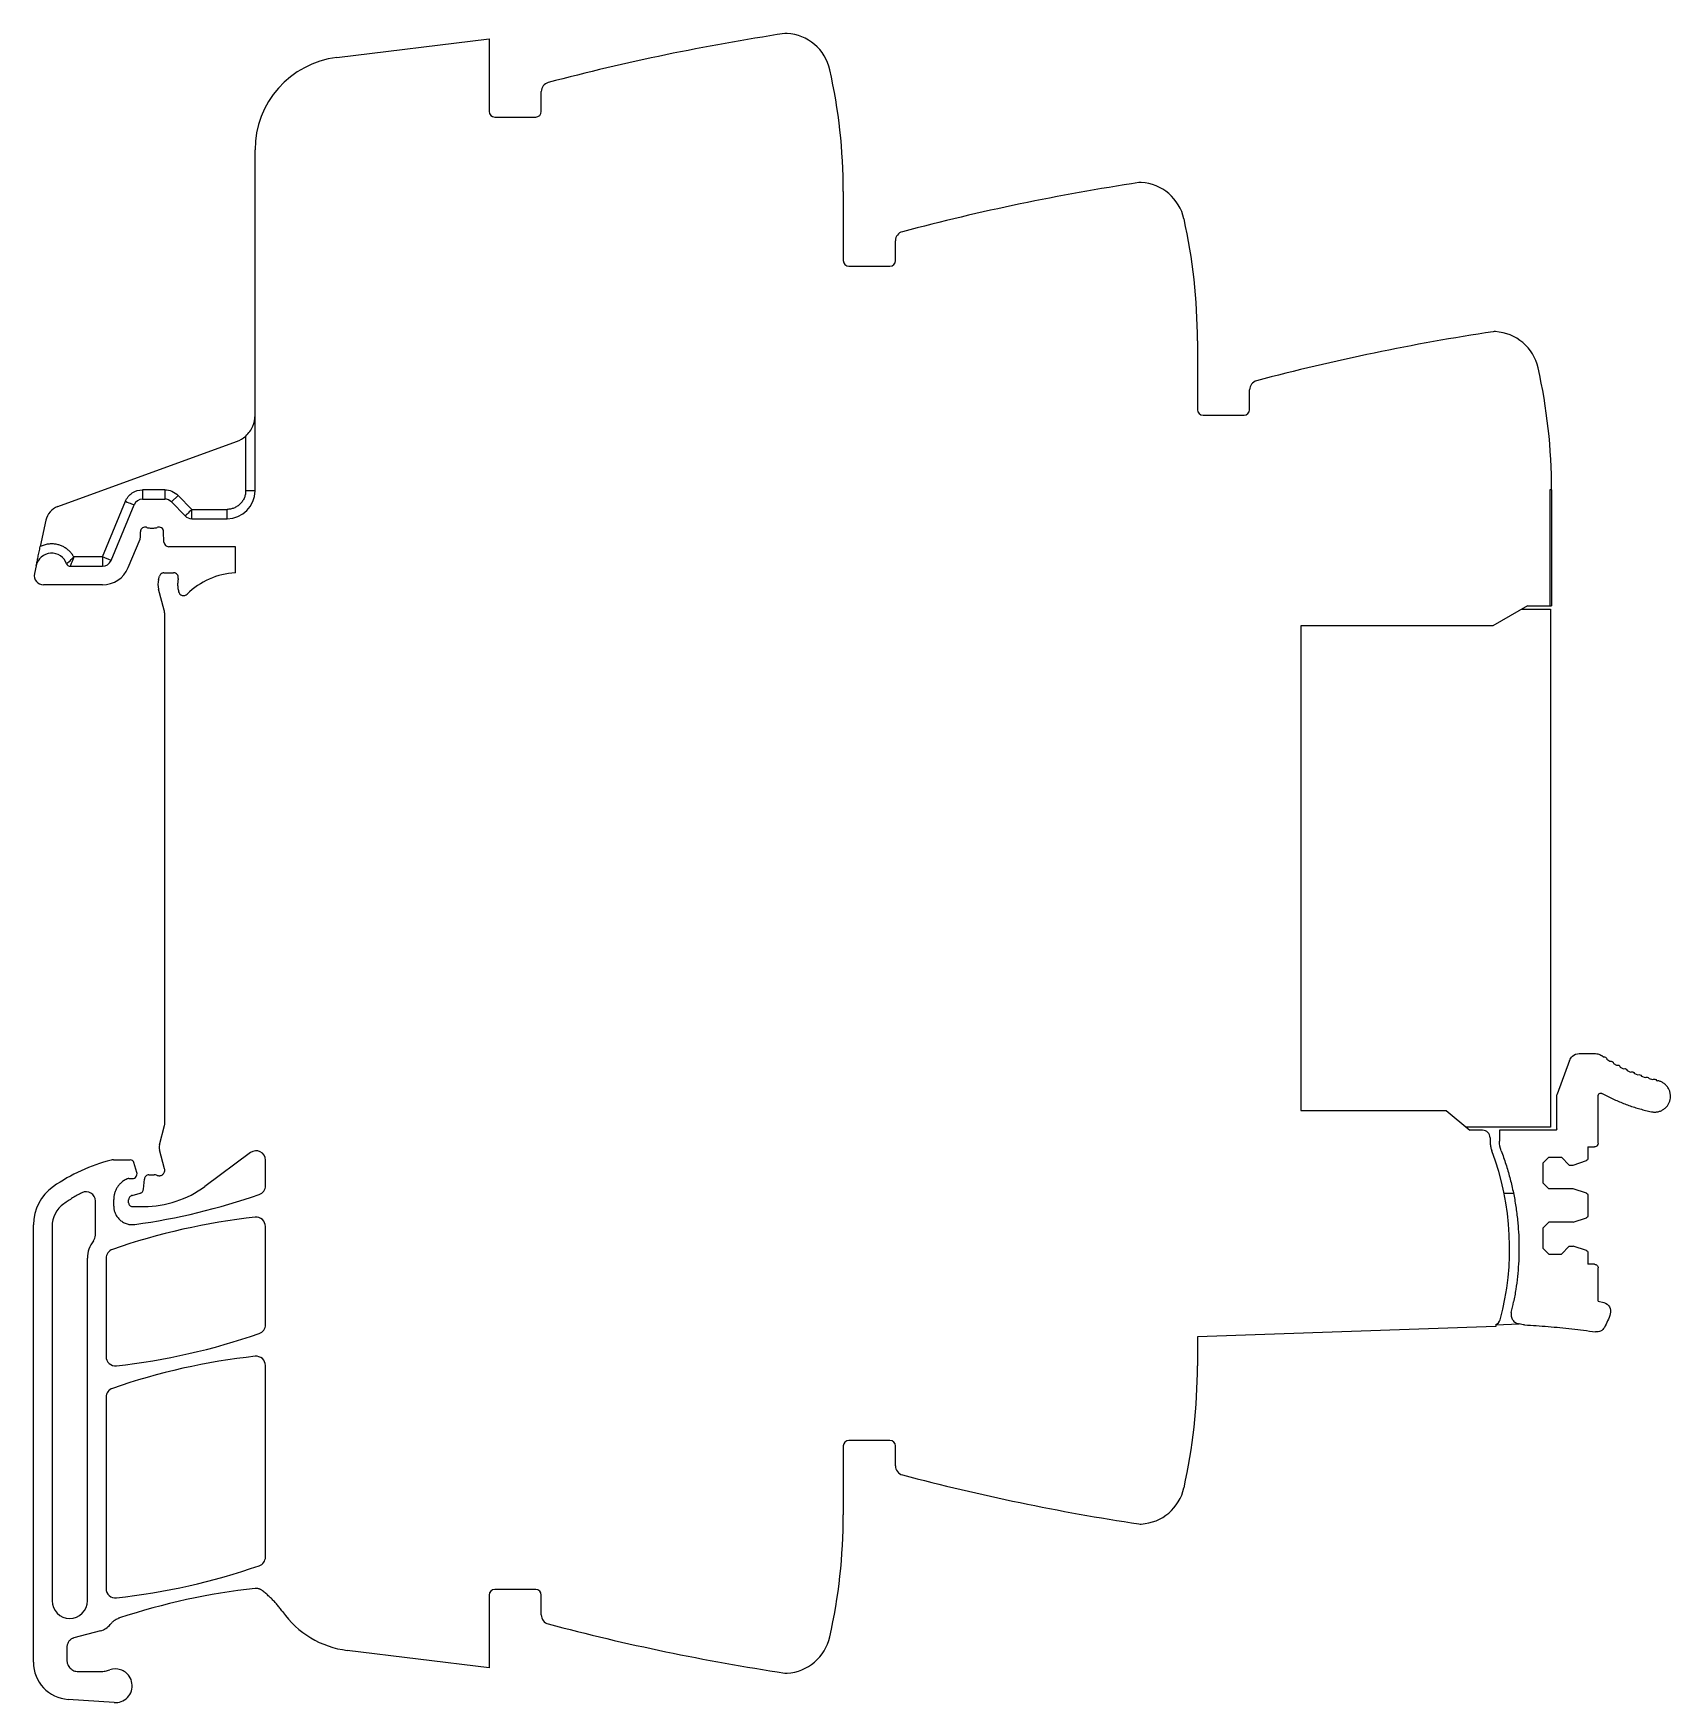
# Model space of a CAD drawing. Header units: millimetres. Extents: x 0 to 87.8, y 0 to 89.5.
import ezdxf

# ---------------------------------------------------------------- set-up
doc = ezdxf.new("R2010")
doc.units = ezdxf.units.MM

msp = doc.modelspace()

# ---------------------------------------------------------------- linework, layer by layer
at = {"color": 7, "linetype": 'Continuous', "lineweight": 25}
for p, q in [((16.281, 88.257), (24.45, 89.26)), ((24.45, 89.26), (24.45, 85.36)), ((27.25, 85.36), (27.25, 86.426)), ((24.75, 85.06), (26.95, 85.06)), ((11.89, 65.01), (11.89, 83.294)), ((43.45, 81.06), (43.45, 77.36)), ((46.25, 77.36), (46.25, 78.426)), ((43.75, 77.06), (45.95, 77.06)), ((62.45, 73.06), (62.45, 69.36)), ((65.25, 69.36), (65.25, 70.426)), ((62.75, 69.06), (64.95, 69.06)), ((1.305, 64.157), (10.903, 67.65)), ((11.39, 65.01), (11.39, 67.942)), ((5.862, 65.06), (5.862, 64.56)), ((7.049, 65.06), (5.862, 65.06)), ((5.862, 64.56), (7.049, 64.56)), ((7.049, 65.06), (7.049, 64.56)), ((7.762, 64.761), (7.405, 64.41)), ((8.5, 64.01), (7.762, 64.761)), ((11.89, 65.01), (11.39, 65.01)), ((81.35, 65.06), (81.35, 58.838)), ((81.45, 65.06), (81.35, 65.06)), ((81.45, 65.06), (81.45, 58.839)), ((3.702, 61.46), (4.938, 64.443)), ((4.164, 61.269), (5.4, 64.251)), ((8.143, 63.659), (7.405, 64.41)), ((8.5, 63.51), (8.5, 64.01)), ((8.5, 64.01), (10.39, 64.01)), ((10.39, 63.51), (10.39, 64.01)), ((0.669, 63.425), (0.369, 62.012)), ((5.74, 62.51), (5.74, 62.81)), ((6.259, 63.01), (6.468, 63.01)), ((7.006, 62.251), (6.987, 62.819)), ((8.5, 63.51), (10.39, 63.51)), ((5.088, 60.886), (5.721, 62.414)), ((10.835, 62.01), (7.256, 62.01)), ((10.835, 60.604), (10.835, 62.01)), ((0.151, 60.987), (0.061, 60.564)), ((1.972, 60.96), (3.702, 60.96)), ((3.702, 61.46), (2.165, 61.46)), ((4.164, 61.269), (3.702, 61.46)), ((6.714, 60.244), (6.763, 60.425)), ((7.004, 60.61), (7.525, 60.61)), ((3.702, 59.96), (0.55, 59.96)), ((7.016, 58.6), (6.714, 59.726)), ((7.05, 31.074), (7.05, 58.341)), ((80.157, 58.832), (78.3, 57.76)), ((79.859, 58.66), (81.4, 58.66)), ((80.157, 58.832), (81.44, 58.839)), ((81.35, 58.839), (81.45, 58.839)), ((81.4, 58.66), (81.4, 30.86)), ((78.3, 57.76), (68, 57.76)), ((68, 57.76), (68, 31.76)), ((82.414, 34.448), (81.755, 32.634)), ((82.931, 34.81), (83.814, 34.81)), ((84.138, 34.704), (84.234, 34.635)), ((84.418, 34.509), (84.581, 34.404)), ((84.77, 34.288), (84.938, 34.191)), ((85.134, 34.086), (85.307, 33.998)), ((85.507, 33.902), (85.685, 33.824)), ((85.89, 33.739), (86.072, 33.669)), ((86.281, 33.596), (86.466, 33.536)), ((86.679, 33.473), (86.866, 33.423)), ((87.082, 33.371), (87.158, 33.355)), ((81.726, 30.784), (81.726, 32.472)), ((83.95, 30.01), (83.95, 32.541)), ((68, 31.76), (75.8, 31.76)), ((75.8, 31.76), (77.058, 30.704)), ((6.766, 29.912), (7.034, 30.948)), ((81.4, 30.86), (76.873, 30.86)), ((77.752, 30.7), (77.058, 30.704)), ((78.65, 30.7), (78.65, 30.122)), ((81.701, 30.7), (78.65, 30.7)), ((7.04, 28.637), (6.767, 29.658)), ((78.15, 30.3), (78.15, 30.122)), ((83.4, 29.81), (83.75, 29.81)), ((83.4, 29.81), (83.4, 29.167)), ((4.292, 29.11), (5.199, 29.11)), ((5.55, 28.431), (5.391, 28.967)), ((11.653, 29.502), (9.202, 27.689)), ((12.45, 27.728), (12.45, 29.1)), ((81.3, 29.26), (81, 28.96)), ((81, 27.86), (81, 28.96)), ((81.3, 29.26), (81.975, 29.26)), ((82.4, 28.835), (81.975, 29.26)), ((82.4, 28.835), (82.6, 28.835)), ((82.6, 28.835), (83.331, 29.072)), ((5.128, 28.11), (5.31, 28.11)), ((5.905, 27.538), (5.953, 28.082)), ((6.202, 28.31), (6.472, 28.31)), ((81.3, 27.56), (81, 27.86)), ((3.33, 25.074), (3.33, 26.903)), ((4.31, 26.635), (4.31, 26.99)), ((5.11, 26.81), (5.11, 26.963)), ((5.295, 27.205), (5.721, 27.319)), ((79.407, 27.307), (78.907, 27.307)), ((82.6, 27.56), (81.3, 27.56)), ((83.331, 27.322), (82.6, 27.56)), ((83.4, 27.227), (83.4, 26.092)), ((5.31, 26.61), (5.931, 26.61)), ((82.6, 25.76), (83.331, 25.997)), ((0, 2.16), (0, 25.629)), ((1, 25.532), (1, 5.46)), ((12.45, 20.27), (12.45, 25.535)), ((81.3, 25.76), (81, 25.46)), ((81, 24.36), (81, 25.46)), ((82.6, 25.76), (81.3, 25.76)), ((81.3, 24.06), (81, 24.36)), ((82.4, 24.485), (81.975, 24.06)), ((82.4, 24.485), (82.6, 24.485)), ((83.331, 24.247), (82.6, 24.485)), ((2.9, 5.46), (2.9, 23.835)), ((3.9, 23.835), (3.9, 18.56)), ((81.3, 24.06), (81.975, 24.06)), ((83.4, 24.152), (83.4, 23.51)), ((83.75, 23.51), (83.4, 23.51)), ((83.95, 21.522), (83.95, 23.31)), ((83.95, 21.522), (84.252, 21.452)), ((78.456, 20.169), (62.45, 19.61)), ((78.453, 20.269), (79.712, 20.313)), ((78.453, 20.269), (78.456, 20.169)), ((62.45, 19.61), (62.45, 18.06)), ((12.45, 7.81), (12.45, 18.075)), ((3.9, 16.38), (3.9, 6.11)), ((43.45, 13.76), (43.45, 10.06)), ((45.95, 14.06), (43.75, 14.06)), ((46.25, 12.694), (46.25, 13.76)), ((24.45, 5.76), (24.45, 1.86)), ((26.95, 6.06), (24.75, 6.06)), ((27.25, 4.694), (27.25, 5.76)), ((3.603, 3.843), (2.171, 3.459)), ((1.8, 2.976), (1.8, 2.26)), ((24.45, 1.86), (16.841, 2.794)), ((2.4, 1.66), (3.597, 1.66)), ((4.34, 0), (1.867, 0.164))]:
    msp.add_line(p, q, dxfattribs=at)
at = {"color": 7, "linetype": 'Continuous', "lineweight": 25, "flags": 128}
msp.add_lwpolyline([(4.938, 64.443), (5.028, 64.405), (5.114, 64.369), (5.194, 64.336), (5.264, 64.307), (5.322, 64.283), (5.364, 64.266), (5.391, 64.255), (5.4, 64.251)], dxfattribs=at)
at = {"color": 7, "linetype": 'Continuous', "lineweight": 25}
for centre, radius, start, end in [((58.308, -29.101), 120, 98.62507, 104.81613), ((40.402, 88.948), 0.6, 86.59543, 98.62507), ((40.289, 87.052), 2.5, 12.58506, 86.59543), ((16.89, 83.294), 5, 97, 180), ((27.75, 86.426), 0.5, 104.81613, 180), ((13.45, 81.06), 30, 360, 12.58506), ((24.75, 85.36), 0.3, 180.02372, 269.97628), ((26.95, 85.36), 0.3, 270.02372, 359.97628), ((77.308, -37.101), 120, 98.62507, 104.81613), ((59.402, 80.948), 0.6, 86.59543, 98.62507), ((59.289, 79.052), 2.5, 12.58506, 86.59543), ((46.75, 78.426), 0.5, 104.81613, 180), ((32.45, 73.06), 30, 360, 12.58506), ((43.75, 77.36), 0.3, 180.02372, 269.97628), ((45.95, 77.36), 0.3, 270.02372, 359.97628), ((96.308, -45.101), 120, 98.62507, 104.81613), ((78.402, 72.948), 0.6, 86.59543, 98.62507), ((78.289, 71.052), 2.5, 12.58506, 86.59543), ((65.75, 70.426), 0.5, 104.81613, 180), ((51.45, 65.06), 30, 0, 12.58506), ((62.75, 69.36), 0.3, 180.02372, 269.97628), ((64.95, 69.36), 0.3, 270.02372, 359.97628), ((10.39, 69.06), 1.5, 290, 311.81031), ((5.862, 64.06), 0.5, 90, 157.50001), ((10.39, 65.01), 1.5, 270, 0), ((8.5, 64.01), 0.5, 224.5, 270), ((7.256, 62.26), 0.25, 182, 270), ((0.982, 60.81), 0.85, 19.47122, 168), ((1.972, 61.16), 0.2, 199.47122, 270), ((3.702, 61.46), 0.5, 269.99999, 337.5), ((0.55, 60.46), 0.5, 168, 270), ((3.702, 61.46), 1.5, 270, 337.49999), ((11.05, 56.61), 4, 93.08326, 134.4353), ((8.057, 59.662), 0.275, 194.63772, 314.4353), ((84.269, 34.489), 0.15, 56.95768, 57.78253), ((84.623, 34.26), 0.15, 59.96348, 60.78929), ((84.988, 34.05), 0.15, 63.05021, 63.86932), ((85.364, 33.859), 0.15, 66.04022, 66.85251), ((85.749, 33.688), 0.15, 68.93835, 69.7458), ((11.95, 29.1), 0.5, 360, 126.5), ((64.5, 24.385), 14.7, 344.8152, 20.74192), ((6.5, 19.885), 9.5, 104.20021, 124.8499), ((2.5, 25.629), 2.5, 124.8499, 180), ((2.83, 26.903), 0.5, 0, 117.60568), ((0.598, 60.307), 35, 277.96581, 289.21036), ((5.931, 32.11), 5.5, 270, 306.5), ((11.95, 27.728), 0.5, 289.21036, 0.00001), ((2.5, 25.532), 1.5, 125.31243, 180), ((15.706, -8.76), 35, 96.24958, 109.12924), ((11.95, 25.535), 0.5, 0.00004, 96.24958), ((4.4, 23.835), 1.5, 141.72068, 180), ((2.83, 25.074), 0.5, 321.72068, 0), ((4.4, 23.835), 0.5, 109.12924, 180), ((0.602, 52.85), 35, 276.31995, 289.20329), ((11.95, 20.27), 0.5, 289.2033, 0), ((78.296, 20.643), 0.405, 292.74276, 344.43658), ((4.4, 18.56), 0.5, 180, 276.31995), ((15.685, -16.222), 35, 96.21554, 109.09343), ((11.95, 18.075), 0.5, 0, 96.21554), ((32.45, 18.06), 30, 347.41494, 360), ((4.4, 16.38), 0.5, 109.09346, 180), ((43.75, 13.76), 0.3, 90.02372, 179.97628), ((45.95, 13.76), 0.3, 0.02372, 89.97628), ((77.308, 128.221), 120, 255.18387, 261.37493), ((59.289, 12.068), 2.5, 273.40457, 347.41494), ((13.45, 10.06), 30, 347.41494, 360), ((0.644, 40.405), 35, 276.24958, 289.12924), ((11.95, 7.81), 0.5, 289.12926, 0), ((1.95, 5.46), 0.95, 180, 360), ((4.4, 6.11), 0.5, 180, 276.24958), ((15.654, -28.683), 35, 96.16394, 108.37885), ((24.75, 5.76), 0.3, 90.02372, 179.97628), ((26.95, 5.76), 0.3, 0.02372, 89.97628), ((17.45, 7.757), 5, 215.1518, 263), ((58.308, 120.221), 120, 255.18387, 261.37493), ((40.289, 4.068), 2.5, 273.40457, 347.41494), ((2, 2.16), 2, 180, 266.2)]:
    msp.add_arc(centre, radius, start, end, dxfattribs=at)
for points, knots in [([(11.39, 67.942), (11.476, 68.019), (11.552, 68.105), (11.679, 68.284), (11.73, 68.377), (11.852, 68.666), (11.89, 68.862), (11.89, 69.06)], [0, 0, 0, 0, 0.25, 0.25, 0.5, 0.5, 1, 1, 1, 1]), ([(4.938, 64.443), (5.013, 64.625), (5.142, 64.781), (5.47, 65.001), (5.664, 65.06), (5.862, 65.06)], [0, 0, 0, 0, 0.5, 0.5, 1, 1, 1, 1]), ([(11.39, 65.01), (11.389, 64.978), (11.388, 64.916), (11.374, 64.822), (11.352, 64.731), (11.309, 64.607), (11.232, 64.457), (11.102, 64.298), (10.943, 64.168), (10.765, 64.077), (10.579, 64.02), (10.453, 64.013), (10.39, 64.01)], [0, 0, 0, 0, 0.060259, 0.120021, 0.179824, 0.240208, 0.369998, 0.50013, 0.629921, 0.760053, 0.879943, 1, 1, 1, 1]), ([(1.305, 64.157), (1.147, 64.099), (1.003, 64.001), (0.782, 63.746), (0.704, 63.59), (0.669, 63.425)], [0, 0, 0, 0, 0.5, 0.5, 1, 1, 1, 1]), ([(8.5, 64.01), (8.406, 63.918), (8.314, 63.827), (8.181, 63.697), (8.143, 63.659), (8.143, 63.659)], [0, 0, 0, 0, 0.5, 0.5, 1, 1, 1, 1]), ([(6.08, 63.043), (6.067, 63.047), (6.042, 63.056), (6.001, 63.061), (5.934, 63.058), (5.843, 63.024), (5.774, 62.946), (5.744, 62.871), (5.741, 62.83), (5.74, 62.81)], [0, 0, 0, 0, 0.083414, 0.166404, 0.251153, 0.500122, 0.749092, 0.873807, 1, 1, 1, 1]), ([(6.987, 62.819), (6.986, 62.832), (6.984, 62.858), (6.972, 62.896), (6.945, 62.956), (6.88, 63.027), (6.784, 63.06), (6.704, 63.061), (6.666, 63.049), (6.647, 63.043)], [0, 0, 0, 0, 0.0833874, 0.1663898, 0.2511106, 0.500118, 0.7491255, 0.8738248, 1, 1, 1, 1]), ([(0.151, 60.987), (0.16, 61.031), (0.176, 61.106), (0.201, 61.223), (0.225, 61.335), (0.251, 61.46), (0.279, 61.59), (0.308, 61.729), (0.338, 61.87), (0.359, 61.965), (0.369, 62.012)], [0, 0, 0, 0, 0.144102, 0.24715, 0.376342, 0.494107, 0.6246, 0.752806, 0.878221, 1, 1, 1, 1]), ([(0.894, 62.157), (0.858, 62.154), (0.785, 62.147), (0.677, 62.127), (0.571, 62.098), (0.468, 62.06), (0.402, 62.028), (0.369, 62.012)], [0, 0, 0, 0, 0.201339, 0.400671, 0.599329, 0.798661, 1, 1, 1, 1]), ([(2.165, 61.46), (2.15, 61.488), (2.118, 61.543), (2.063, 61.621), (2.003, 61.695), (1.916, 61.789), (1.795, 61.894), (1.634, 61.997), (1.459, 62.078), (1.276, 62.132), (1.086, 62.162), (0.958, 62.159), (0.894, 62.157)], [0, 0, 0, 0, 0.062575, 0.124914, 0.187335, 0.25015, 0.374974, 0.500076, 0.624827, 0.750005, 0.874982, 1, 1, 1, 1]), ([(1.784, 61.093), (1.783, 61.093), (1.833, 61.131), (1.98, 61.263), (2.075, 61.358), (2.165, 61.46)], [0, 0, 0, 0, 0.5, 0.5, 1, 1, 1, 1]), ([(2.165, 61.46), (2.12, 61.331), (2.072, 61.205), (1.997, 61.019), (1.972, 60.959), (1.972, 60.96)], [0, 0, 0, 0, 0.5, 0.5, 1, 1, 1, 1]), ([(3.702, 61.46), (3.702, 61.329), (3.702, 61.199), (3.702, 61.014), (3.702, 60.96), (3.702, 60.96)], [0, 0, 0, 0, 0.5, 0.5, 1, 1, 1, 1]), ([(7.004, 60.61), (6.949, 60.61), (6.895, 60.592), (6.809, 60.525), (6.777, 60.478), (6.763, 60.425)], [0, 0, 0, 0, 0.5, 0.5, 1, 1, 1, 1]), ([(7.77, 60.311), (7.785, 60.383), (7.765, 60.462), (7.672, 60.576), (7.599, 60.61), (7.525, 60.61)], [0, 0, 0, 0, 0.5, 0.5, 1, 1, 1, 1]), ([(7.77, 60.311), (7.763, 60.271), (7.749, 60.191), (7.739, 60.071), (7.738, 59.951), (7.746, 59.831), (7.763, 59.711), (7.782, 59.632), (7.791, 59.593)], [0, 0, 0, 0, 0.1682743, 0.3346228, 0.5, 0.6653772, 0.8317257, 1, 1, 1, 1]), ([(7.05, 58.341), (7.049, 58.37), (7.048, 58.428), (7.036, 58.515), (7.023, 58.572), (7.016, 58.6)], [0, 0, 0, 0, 0.333759, 0.666241, 1, 1, 1, 1]), ([(86.802, 31.693), (86.828, 31.688), (86.881, 31.678), (86.961, 31.673), (87.041, 31.675), (87.151, 31.688), (87.29, 31.726), (87.445, 31.806), (87.581, 31.914), (87.723, 32.087), (87.831, 32.342), (87.837, 32.619), (87.778, 32.834), (87.698, 32.989), (87.589, 33.125), (87.458, 33.233), (87.312, 33.313), (87.209, 33.341), (87.157, 33.355)], [0, 0, 0, 0, 0.03016, 0.060076, 0.090016, 0.120251, 0.185212, 0.250375, 0.315337, 0.380499, 0.500075, 0.619649, 0.684607, 0.749765, 0.814723, 0.879882, 0.939892, 1, 1, 1, 1]), ([(83.95, 32.541), (83.951, 32.554), (83.953, 32.58), (83.973, 32.628), (84.02, 32.676), (84.085, 32.693), (84.137, 32.689), (84.16, 32.678), (84.172, 32.672)], [0, 0, 0, 0, 0.124757, 0.251051, 0.49999, 0.748885, 0.873698, 1, 1, 1, 1]), ([(84.172, 32.672), (84.265, 32.623), (84.449, 32.524), (84.731, 32.387), (85.016, 32.258), (85.305, 32.14), (85.597, 32.031), (85.893, 31.932), (86.193, 31.842), (86.495, 31.761), (86.7, 31.715), (86.802, 31.693)], [0, 0, 0, 0, 0.111657, 0.222906, 0.333861, 0.44464, 0.55536, 0.666139, 0.777094, 0.888343, 1, 1, 1, 1]), ([(78.15, 30.3), (78.15, 30.405), (78.107, 30.509), (77.96, 30.657), (77.856, 30.7), (77.752, 30.7)], [0, 0, 0, 0, 0.5, 0.5, 1, 1, 1, 1]), ([(78.15, 30.122), (78.151, 30.086), (78.152, 30.013), (78.164, 29.905), (78.184, 29.799), (78.211, 29.694), (78.235, 29.625), (78.247, 29.591)], [0, 0, 0, 0, 0.2010596, 0.4005306, 0.5994694, 0.7989404, 1, 1, 1, 1]), ([(78.747, 29.591), (78.791, 29.473), (78.878, 29.238), (78.997, 28.882), (79.107, 28.525), (79.208, 28.164), (79.3, 27.802), (79.382, 27.438), (79.455, 27.072), (79.518, 26.703), (79.572, 26.332), (79.617, 25.96), (79.662, 25.481), (79.697, 24.898), (79.705, 24.212), (79.681, 23.527), (79.625, 22.844), (79.538, 22.162), (79.454, 21.711), (79.411, 21.486)], [0, 0, 0, 0, 0.045673, 0.091214, 0.136652, 0.182017, 0.227338, 0.272645, 0.317969, 0.363338, 0.408782, 0.454332, 0.500016, 0.583642, 0.666907, 0.749991, 0.83308, 0.916355, 1, 1, 1, 1]), ([(5.391, 28.967), (5.379, 29.008), (5.353, 29.045), (5.285, 29.096), (5.242, 29.11), (5.199, 29.11)], [0, 0, 0, 0, 0.5, 0.5, 1, 1, 1, 1]), ([(5.028, 28.089), (4.994, 28.073), (4.926, 28.041), (4.829, 27.98), (4.722, 27.899), (4.61, 27.79), (4.502, 27.649), (4.416, 27.493), (4.355, 27.329), (4.317, 27.16), (4.312, 27.047), (4.31, 26.99)], [0, 0, 0, 0, 0.0816182, 0.1629573, 0.2447479, 0.3722133, 0.5000549, 0.6275201, 0.7553617, 0.8775839, 1, 1, 1, 1]), ([(5.31, 28.11), (5.387, 28.11), (5.464, 28.148), (5.557, 28.272), (5.572, 28.357), (5.55, 28.431)], [0, 0, 0, 0, 0.5, 0.5, 1, 1, 1, 1]), ([(6.202, 28.31), (6.14, 28.31), (6.079, 28.286), (5.987, 28.202), (5.958, 28.143), (5.953, 28.082)], [0, 0, 0, 0, 0.5, 0.5, 1, 1, 1, 1]), ([(6.646, 28.279), (6.663, 28.273), (6.698, 28.262), (6.753, 28.258), (6.816, 28.264), (6.886, 28.288), (6.954, 28.335), (7.008, 28.398), (7.041, 28.474), (7.055, 28.556), (7.045, 28.61), (7.04, 28.637)], [0, 0, 0, 0, 0.083214, 0.165705, 0.250262, 0.373759, 0.500159, 0.623648, 0.750047, 0.874278, 1, 1, 1, 1]), ([(2.598, 27.346), (2.515, 27.302), (2.349, 27.213), (2.105, 27.068), (1.866, 26.917), (1.711, 26.81), (1.633, 26.756)], [0, 0, 0, 0, 0.250142, 0.5, 0.749858, 1, 1, 1, 1]), ([(5.295, 27.205), (5.243, 27.19), (5.195, 27.158), (5.128, 27.072), (5.11, 27.018), (5.11, 26.963)], [0, 0, 0, 0, 0.5, 0.5, 1, 1, 1, 1]), ([(5.721, 27.319), (5.737, 27.324), (5.769, 27.334), (5.812, 27.362), (5.855, 27.404), (5.892, 27.462), (5.901, 27.513), (5.905, 27.538)], [0, 0, 0, 0, 0.167329, 0.331784, 0.500465, 0.749473, 1, 1, 1, 1]), ([(4.31, 26.635), (4.311, 26.606), (4.312, 26.549), (4.323, 26.464), (4.341, 26.381), (4.367, 26.299), (4.415, 26.181), (4.502, 26.032), (4.649, 25.875), (4.825, 25.751), (5.023, 25.67), (5.235, 25.627), (5.377, 25.639), (5.449, 25.645)], [0, 0, 0, 0, 0.0503802, 0.1002298, 0.149918, 0.1998178, 0.2502971, 0.3750945, 0.500197, 0.6249942, 0.7500966, 0.8749703, 1, 1, 1, 1]), ([(5.11, 26.81), (5.11, 26.757), (5.132, 26.705), (5.206, 26.631), (5.258, 26.61), (5.31, 26.61)], [0, 0, 0, 0, 0.5, 0.5, 1, 1, 1, 1]), ([(83.75, 23.51), (83.802, 23.51), (83.854, 23.488), (83.928, 23.414), (83.95, 23.362), (83.95, 23.31)], [0, 0, 0, 0, 0.5, 0.5, 1, 1, 1, 1]), ([(79.288, 20.927), (79.283, 20.904), (79.274, 20.859), (79.273, 20.788), (79.282, 20.707), (79.308, 20.616), (79.359, 20.524), (79.428, 20.443), (79.512, 20.38), (79.608, 20.333), (79.677, 20.32), (79.712, 20.313)], [0, 0, 0, 0, 0.082914, 0.16593, 0.250687, 0.374105, 0.5001, 0.623202, 0.749508, 0.874346, 1, 1, 1, 1]), ([(84.252, 21.452), (84.379, 21.423), (84.492, 21.338), (84.621, 21.112), (84.636, 20.971), (84.597, 20.847)], [0, 0, 0, 0, 0.5, 0.5, 1, 1, 1, 1]), ([(79.993, 20.252), (80.205, 20.241), (80.63, 20.219), (81.266, 20.172), (81.901, 20.116), (82.535, 20.049), (83.168, 19.972), (83.589, 19.911), (83.799, 19.881)], [0, 0, 0, 0, 0.1667448, 0.3333959, 0.5, 0.6666041, 0.8332552, 1, 1, 1, 1]), ([(84.283, 20.12), (84.236, 20.036), (84.164, 19.967), (83.993, 19.883), (83.894, 19.867), (83.799, 19.881)], [0, 0, 0, 0, 0.5, 0.5, 1, 1, 1, 1]), ([(46.25, 12.694), (46.25, 12.585), (46.287, 12.476), (46.421, 12.302), (46.516, 12.239), (46.622, 12.211)], [0, 0, 0, 0, 0.5, 0.5, 1, 1, 1, 1]), ([(12.247, 6.019), (12.23, 6.031), (12.196, 6.054), (12.14, 6.081), (12.072, 6.104), (11.989, 6.119), (11.927, 6.116), (11.896, 6.114)], [0, 0, 0, 0, 0.1665021, 0.3323688, 0.5001733, 0.7493597, 1, 1, 1, 1]), ([(13.362, 4.878), (13.317, 4.94), (13.227, 5.064), (13.082, 5.242), (12.931, 5.412), (12.771, 5.576), (12.604, 5.731), (12.43, 5.88), (12.308, 5.973), (12.247, 6.019)], [0, 0, 0, 0, 0.1436107, 0.2864688, 0.4288734, 0.5711266, 0.7135312, 0.8563893, 1, 1, 1, 1]), ([(4.619, 4.531), (4.587, 4.52), (4.524, 4.497), (4.433, 4.451), (4.333, 4.388), (4.227, 4.303), (4.161, 4.226), (4.127, 4.187)], [0, 0, 0, 0, 0.166314, 0.332499, 0.500105, 0.749333, 1, 1, 1, 1]), ([(27.25, 4.694), (27.25, 4.585), (27.287, 4.476), (27.421, 4.302), (27.516, 4.239), (27.622, 4.211)], [0, 0, 0, 0, 0.5, 0.5, 1, 1, 1, 1]), ([(2.171, 3.459), (2.149, 3.453), (2.108, 3.44), (2.049, 3.411), (1.995, 3.375), (1.946, 3.331), (1.899, 3.277), (1.856, 3.211), (1.824, 3.135), (1.804, 3.056), (1.801, 3.003), (1.8, 2.976)], [0, 0, 0, 0, 0.101313, 0.200237, 0.298519, 0.397941, 0.500224, 0.627118, 0.756961, 0.877763, 1, 1, 1, 1]), ([(1.8, 2.26), (1.801, 2.234), (1.803, 2.182), (1.819, 2.105), (1.848, 2.018), (1.898, 1.925), (1.972, 1.834), (2.064, 1.758), (2.168, 1.703), (2.282, 1.666), (2.36, 1.662), (2.4, 1.66)], [0, 0, 0, 0, 0.082958, 0.165864, 0.250136, 0.37367, 0.500082, 0.623614, 0.750025, 0.874287, 1, 1, 1, 1]), ([(5.141, 1.409), (5.029, 1.571), (4.864, 1.694), (4.49, 1.815), (4.284, 1.812), (4.099, 1.746)], [0, 0, 0, 0, 0.5, 0.5, 1, 1, 1, 1]), ([(3.597, 1.66), (3.64, 1.661), (3.725, 1.663), (3.852, 1.68), (3.977, 1.706), (4.058, 1.733), (4.099, 1.746)], [0, 0, 0, 0, 0.250918, 0.5, 0.749082, 1, 1, 1, 1]), ([(4.701, 0.05), (4.831, 0.096), (4.949, 0.172), (5.141, 0.369), (5.214, 0.49), (5.299, 0.752), (5.31, 0.892), (5.271, 1.165), (5.219, 1.296), (5.141, 1.409)], [0, 0, 0, 0, 0.25, 0.25, 0.5, 0.5, 0.75, 0.75, 1, 1, 1, 1])]:
    msp.add_open_spline(points, degree=3, knots=knots, dxfattribs=at)
for points in [[(7.049, 65.06), (7.317, 65.06), (7.574, 64.952), (7.762, 64.761)], [(7.405, 64.41), (7.312, 64.505), (7.181, 64.56), (7.049, 64.56)], [(6.08, 63.043), (6.137, 63.021), (6.198, 63.01), (6.259, 63.01)], [(6.468, 63.01), (6.529, 63.01), (6.59, 63.021), (6.647, 63.043)], [(5.721, 62.414), (5.733, 62.444), (5.74, 62.477), (5.74, 62.51)], [(6.714, 60.244), (6.669, 60.075), (6.669, 59.895), (6.714, 59.726)], [(82.414, 34.448), (82.445, 34.533), (82.498, 34.611), (82.567, 34.672)], [(82.567, 34.672), (82.666, 34.76), (82.798, 34.81), (82.931, 34.81)], [(83.814, 34.81), (83.853, 34.81), (83.893, 34.806), (83.931, 34.797)], [(83.931, 34.797), (84.005, 34.781), (84.076, 34.749), (84.138, 34.704)], [(84.234, 34.635), (84.273, 34.644), (84.315, 34.637), (84.349, 34.616)], [(84.351, 34.615), (84.387, 34.591), (84.412, 34.552), (84.418, 34.509)], [(84.581, 34.404), (84.619, 34.415), (84.661, 34.41), (84.696, 34.391)], [(84.698, 34.39), (84.735, 34.368), (84.762, 34.33), (84.77, 34.288)], [(84.938, 34.191), (84.976, 34.204), (85.019, 34.202), (85.054, 34.184)], [(85.056, 34.183), (85.094, 34.164), (85.124, 34.127), (85.134, 34.086)], [(85.307, 33.998), (85.344, 34.013), (85.386, 34.012), (85.423, 33.997)], [(85.425, 33.996), (85.464, 33.979), (85.495, 33.943), (85.507, 33.902)], [(85.685, 33.824), (85.721, 33.841), (85.764, 33.842), (85.801, 33.829)], [(85.803, 33.828), (85.843, 33.813), (85.876, 33.779), (85.89, 33.739)], [(86.072, 33.669), (86.107, 33.688), (86.149, 33.693), (86.187, 33.681)], [(86.187, 33.681), (86.229, 33.668), (86.264, 33.636), (86.281, 33.596)], [(86.466, 33.536), (86.5, 33.557), (86.542, 33.563), (86.58, 33.553)], [(86.58, 33.553), (86.623, 33.543), (86.66, 33.512), (86.679, 33.473)], [(86.866, 33.423), (86.899, 33.446), (86.941, 33.454), (86.981, 33.446)], [(86.981, 33.446), (87.023, 33.438), (87.061, 33.41), (87.082, 33.371)], [(81.726, 32.472), (81.726, 32.527), (81.736, 32.582), (81.755, 32.634)], [(7.034, 30.948), (7.039, 30.969), (7.048, 31.01), (7.049, 31.052), (7.05, 31.074)], [(81.726, 30.784), (81.725, 30.769), (81.723, 30.739), (81.708, 30.713), (81.701, 30.7)], [(6.766, 29.912), (6.744, 29.829), (6.745, 29.741), (6.767, 29.658)], [(78.747, 29.591), (78.683, 29.76), (78.65, 29.941), (78.65, 30.122)], [(83.9, 29.878), (83.863, 29.835), (83.807, 29.81), (83.75, 29.81)], [(83.95, 30.01), (83.95, 29.962), (83.932, 29.914), (83.9, 29.878)], [(4.292, 29.11), (4.251, 29.11), (4.21, 29.105), (4.17, 29.095)], [(83.4, 29.167), (83.4, 29.126), (83.371, 29.085), (83.331, 29.072)], [(5.128, 28.11), (5.111, 28.109), (5.077, 28.107), (5.044, 28.095), (5.028, 28.089)], [(6.646, 28.279), (6.59, 28.299), (6.531, 28.31), (6.472, 28.31)], [(83.331, 27.322), (83.371, 27.309), (83.4, 27.269), (83.4, 27.227)], [(83.4, 26.092), (83.4, 26.051), (83.371, 26.01), (83.331, 25.997)], [(83.331, 24.247), (83.371, 24.234), (83.4, 24.194), (83.4, 24.152)], [(79.288, 20.927), (79.332, 21.112), (79.374, 21.299), (79.411, 21.486)], [(84.597, 20.847), (84.517, 20.595), (84.411, 20.351), (84.283, 20.12)], [(79.993, 20.252), (79.896, 20.256), (79.801, 20.277), (79.712, 20.313)], [(59.312, 9.578), (59.354, 9.572), (59.396, 9.57), (59.438, 9.572)], [(3.603, 3.843), (3.808, 3.898), (3.995, 4.021), (4.127, 4.187)], [(40.312, 1.578), (40.354, 1.572), (40.396, 1.57), (40.438, 1.572)], [(4.34, 0), (4.462, -0.008), (4.586, 0.009), (4.701, 0.05)]]:
    msp.add_open_spline(points, degree=3, dxfattribs=at)

doc.saveas('drawing.dxf')
